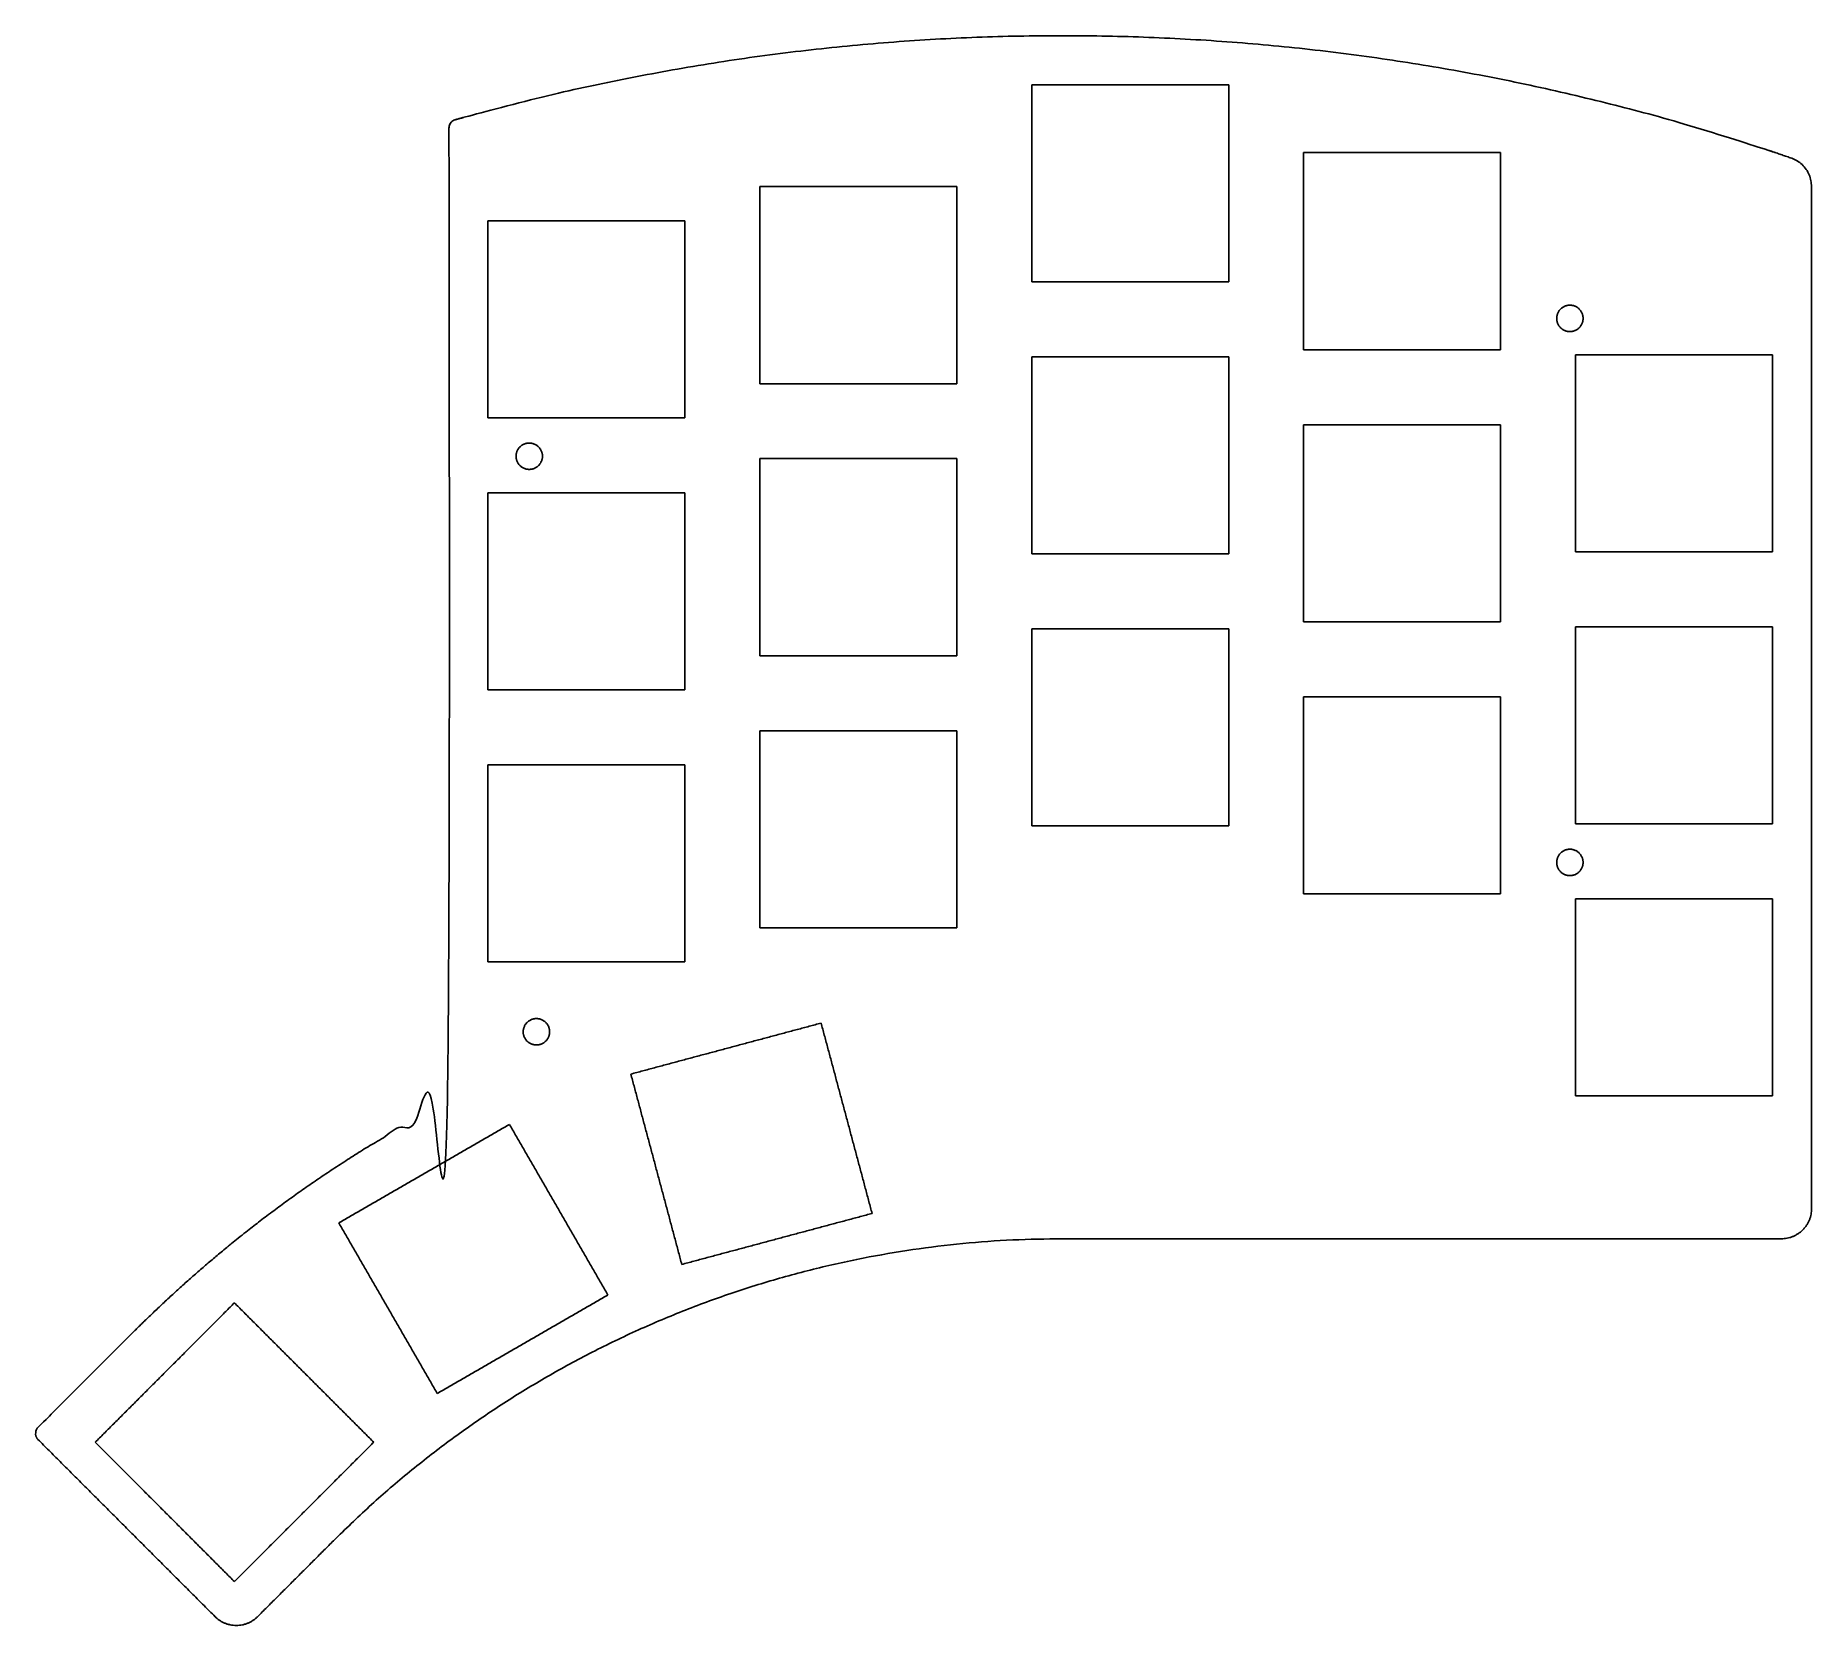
# Model space of a CAD drawing. Header units: millimetres. Extents: x -72 to 52, y 45 to 156.
import ezdxf

# ---------------------------------------------------------------- set-up
doc = ezdxf.new("R2010")
doc.units = ezdxf.units.MM
doc.header["$MEASUREMENT"] = 0
doc.layers.add('0.2mm kerf$Plate', color=18, linetype='Continuous', true_color=0x000000)

msp = doc.modelspace()

# ---------------------------------------------------------------- linework, layer by layer
at = {"layer": '0.2mm kerf$Plate'}
for points, weights, knots in [([(-42.96, 149.98), (-42.96, 150.44), (-42.53, 150.56), (4.69, 163.9), (51.07, 147.88), (52.49, 147.39), (52.49, 145.89)], [1, 0.797441163975, 1, 0.954173043627, 1, 0.814386157627, 1], [-373.595907, -373.595907, -373.595907, -372.948149, -372.948149, -155.770438, -155.770438, -153.293936, -153.293936, -153.293936]), ([(-71.75, 58.14), (-72.18, 58.57), (-71.75, 58.99), (-68.56, 62.18), (-65.37, 65.37), (-55.62, 75.13), (-43.44, 81.61), (-42.96, 81.86), (-42.96, 82.4), (-42.96, 116.19), (-42.96, 149.98)], [1, 0.707106781187, 1.13227142897, 1.13227142897, 1.13227142897, 1.09963257633, 1, 0.857283923659, 1.09138322922, 1.09138322922, 1.09138322922], [-30.356821, -30.356821, -30.356821, -29.571422, -29.571422, -29.237781, -29.237781, -1.77088, -1.77088, -0.689228, -0.689228, 0, 0, 0]), ([(36.49, 136.65), (36.49, 137.58), (35.56, 137.58), (34.64, 137.58), (34.64, 136.65), (34.64, 135.73), (35.56, 135.73), (36.49, 135.73), (36.49, 136.65)], [1, 0.707106781187, 1, 0.707106781187, 1, 0.707106781187, 1, 0.707106781187, 1], [0, 0, 0, 1.610066, 1.610066, 3.220132, 3.220132, 4.830199, 4.830199, 6.440265, 6.440265, 6.440265]), ([(-36.41, 127), (-36.41, 127.92), (-37.34, 127.92), (-38.26, 127.92), (-38.26, 127), (-38.26, 126.08), (-37.34, 126.08), (-36.41, 126.08), (-36.41, 127)], [1, 0.707106781187, 1, 0.707106781187, 1, 0.707106781187, 1, 0.707106781187, 1], [0, 0, 0, 1.610066, 1.610066, 3.220132, 3.220132, 4.830199, 4.830199, 6.440265, 6.440265, 6.440265]), ([(36.49, 98.55), (36.49, 99.48), (35.56, 99.48), (34.64, 99.48), (34.64, 98.55), (34.64, 97.63), (35.56, 97.63), (36.49, 97.63), (36.49, 98.55)], [1, 0.707106781187, 1, 0.707106781187, 1, 0.707106781187, 1, 0.707106781187, 1], [0, 0, 0, 1.610066, 1.610066, 3.220132, 3.220132, 4.830199, 4.830199, 6.440265, 6.440265, 6.440265]), ([(-35.91, 86.69), (-35.91, 87.62), (-36.83, 87.62), (-37.76, 87.62), (-37.76, 86.69), (-37.76, 85.77), (-36.83, 85.77), (-35.91, 85.77), (-35.91, 86.69)], [1, 0.707106781187, 1, 0.707106781187, 1, 0.707106781187, 1, 0.707106781187, 1], [0, 0, 0, 1.610066, 1.610066, 3.220132, 3.220132, 4.830199, 4.830199, 6.440265, 6.440265, 6.440265])]:
    msp.add_rational_spline(points, weights, degree=2, knots=knots, dxfattribs=at)
for points in [[(11.66, 153.02), (4.76, 153.02), (-2.14, 153.02)], [(-2.14, 153.02), (-2.14, 146.12), (-2.14, 139.22)], [(11.66, 139.22), (11.66, 146.12), (11.66, 153.02)], [(30.71, 148.26), (23.81, 148.26), (16.91, 148.26)], [(16.91, 148.26), (16.91, 141.36), (16.91, 134.46)], [(30.71, 134.46), (30.71, 141.36), (30.71, 148.26)], [(-7.39, 145.88), (-14.29, 145.88), (-21.19, 145.88)], [(-21.19, 145.88), (-21.19, 138.97), (-21.19, 132.07)], [(-7.39, 132.07), (-7.39, 138.97), (-7.39, 145.88)], [(52.49, 145.89), (52.49, 110.1), (52.49, 74.3)], [(-26.44, 143.49), (-33.34, 143.49), (-40.24, 143.49)], [(-40.24, 143.49), (-40.24, 136.59), (-40.24, 129.69)], [(-26.44, 129.69), (-26.44, 136.59), (-26.44, 143.49)], [(-2.14, 139.22), (4.76, 139.22), (11.66, 139.22)], [(16.91, 134.46), (23.81, 134.46), (30.71, 134.46)], [(11.66, 133.97), (4.76, 133.97), (-2.14, 133.97)], [(-2.14, 133.97), (-2.14, 127.07), (-2.14, 120.17)], [(11.66, 120.17), (11.66, 127.07), (11.66, 133.97)], [(49.76, 134.11), (42.86, 134.11), (35.96, 134.11)], [(35.96, 134.11), (35.96, 127.21), (35.96, 120.31)], [(49.76, 120.31), (49.76, 127.21), (49.76, 134.11)], [(-21.19, 132.07), (-14.29, 132.07), (-7.39, 132.07)], [(-40.24, 129.69), (-33.34, 129.69), (-26.44, 129.69)], [(30.71, 129.21), (23.81, 129.21), (16.91, 129.21)], [(16.91, 129.21), (16.91, 122.31), (16.91, 115.41)], [(30.71, 115.41), (30.71, 122.31), (30.71, 129.21)], [(-7.39, 126.83), (-14.29, 126.83), (-21.19, 126.83)], [(-21.19, 126.83), (-21.19, 119.92), (-21.19, 113.03)], [(-7.39, 113.03), (-7.39, 119.92), (-7.39, 126.83)], [(-26.44, 124.44), (-33.34, 124.44), (-40.24, 124.44)], [(-40.24, 124.44), (-40.24, 117.54), (-40.24, 110.64)], [(-26.44, 110.64), (-26.44, 117.54), (-26.44, 124.44)], [(-2.14, 120.17), (4.76, 120.17), (11.66, 120.17)], [(35.96, 120.31), (42.86, 120.31), (49.76, 120.31)], [(11.66, 114.92), (4.76, 114.92), (-2.14, 114.92)], [(-2.14, 114.92), (-2.14, 108.02), (-2.14, 101.12)], [(11.66, 101.12), (11.66, 108.02), (11.66, 114.92)], [(16.91, 115.41), (23.81, 115.41), (30.71, 115.41)], [(49.76, 115.06), (42.86, 115.06), (35.96, 115.06)], [(35.96, 115.06), (35.96, 108.16), (35.96, 101.26)], [(49.76, 101.26), (49.76, 108.16), (49.76, 115.06)], [(-21.19, 113.03), (-14.29, 113.03), (-7.39, 113.03)], [(-40.24, 110.64), (-33.34, 110.64), (-26.44, 110.64)], [(30.71, 110.16), (23.81, 110.16), (16.91, 110.16)], [(16.91, 110.16), (16.91, 103.26), (16.91, 96.36)], [(30.71, 96.36), (30.71, 103.26), (30.71, 110.16)], [(-7.39, 107.78), (-14.29, 107.78), (-21.19, 107.78)], [(-21.19, 107.78), (-21.19, 100.88), (-21.19, 93.98)], [(-7.39, 93.98), (-7.39, 100.88), (-7.39, 107.78)], [(-26.44, 105.39), (-33.34, 105.39), (-40.24, 105.39)], [(-40.24, 105.39), (-40.24, 98.49), (-40.24, 91.59)], [(-26.44, 91.59), (-26.44, 98.49), (-26.44, 105.39)], [(-2.14, 101.12), (4.76, 101.12), (11.66, 101.12)], [(35.96, 101.26), (42.86, 101.26), (49.76, 101.26)], [(16.91, 96.36), (23.81, 96.36), (30.71, 96.36)], [(49.76, 96.01), (42.86, 96.01), (35.96, 96.01)], [(35.96, 96.01), (35.96, 89.11), (35.96, 82.21)], [(49.76, 82.21), (49.76, 89.11), (49.76, 96.01)], [(-21.19, 93.98), (-14.29, 93.98), (-7.39, 93.98)], [(-40.24, 91.59), (-33.34, 91.59), (-26.44, 91.59)], [(-16.89, 87.3), (-23.55, 85.52), (-30.22, 83.73)], [(-13.32, 73.97), (-15.1, 80.64), (-16.89, 87.3)], [(-30.22, 83.73), (-28.43, 77.07), (-26.65, 70.4)], [(35.96, 82.21), (42.86, 82.21), (49.76, 82.21)], [(-38.72, 80.21), (-44.7, 76.76), (-50.68, 73.31)], [(-31.82, 68.26), (-35.27, 74.23), (-38.72, 80.21)], [(-26.65, 70.4), (-19.98, 72.19), (-13.32, 73.97)], [(-50.68, 73.31), (-47.23, 67.33), (-43.78, 61.36)], [(50.39, 72.2), (25.19, 72.2), (0, 72.2)], [(-57.99, 67.71), (-62.86, 62.83), (-67.74, 57.95)], [(-48.23, 57.95), (-53.11, 62.83), (-57.99, 67.71)], [(-43.78, 61.36), (-37.8, 64.81), (-31.82, 68.26)], [(-59.34, 45.73), (-65.55, 51.94), (-71.75, 58.14)], [(-67.74, 57.95), (-62.86, 53.07), (-57.99, 48.19)], [(-57.99, 48.19), (-53.11, 53.07), (-48.23, 57.95)], [(-51.05, 51.05), (-53.71, 48.39), (-56.37, 45.73)]]:
    msp.add_open_spline(points, degree=2, dxfattribs=at)
for points, weights in [([(52.49, 74.3), (52.49, 72.2), (50.39, 72.2)], [1, 0.707106781187, 1]), ([(0, 72.2), (-29.91, 72.2), (-51.05, 51.05)], [1, 0.923879637258, 1]), ([(-56.37, 45.73), (-57.86, 44.25), (-59.34, 45.73)], [1, 0.707106781187, 1])]:
    msp.add_rational_spline(points, weights, degree=2, dxfattribs=at)

doc.saveas('drawing.dxf')
